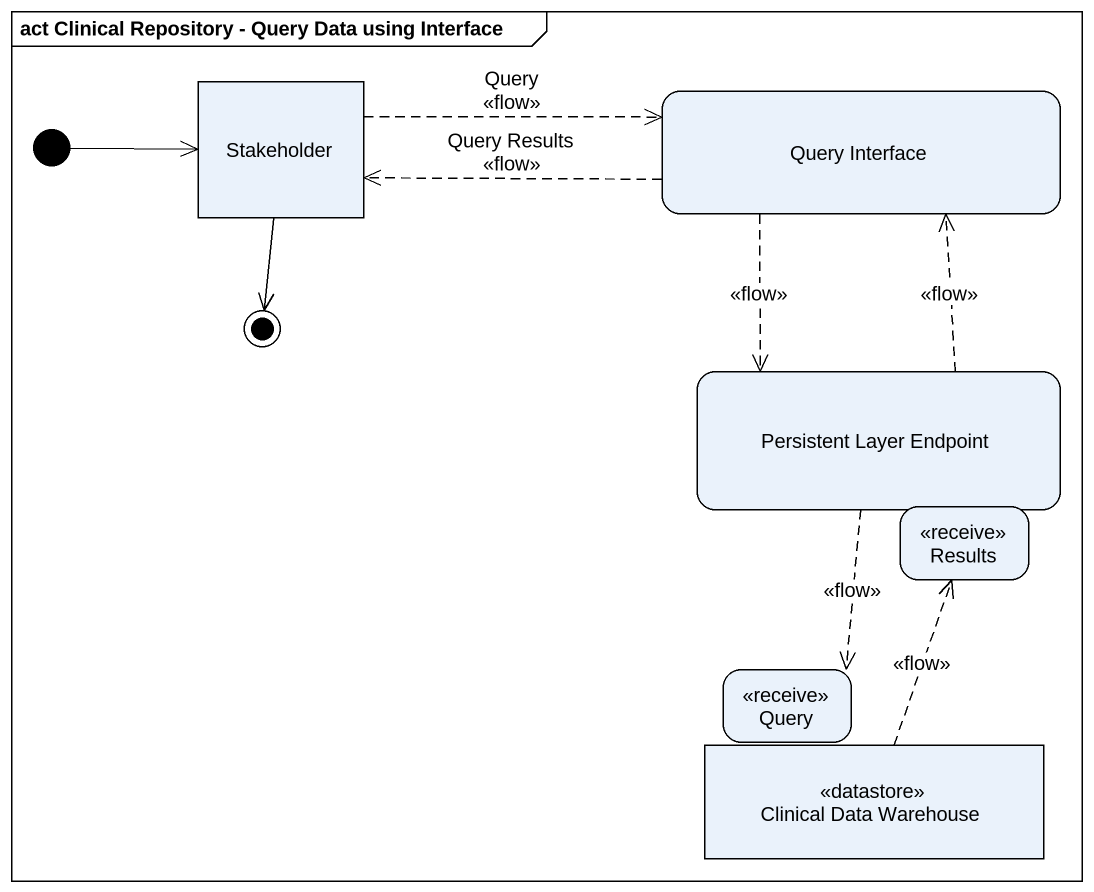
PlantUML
@startuml
mainframe act Clinical Repository - Query Data using Interface
hide empty description
state Stakeholder <<object>>
state "Query Interface" as Query_Interface
state "Persistent Layer Endpoint" as Persistent_Layer_Endpoint
state Results <<receive>>
state Query <<receive>>
state "Clinical Data Warehouse" as Clinical_Data_Warehouse <<datastore>>
[*] -right-> Stakeholder
Stakeholder -right[dashed]-> Query_Interface : Query\n<<flow>>
Query_Interface -left[dashed]-> Stakeholder : Query Results\n<<flow>>
Query_Interface -[dashed]-> Persistent_Layer_Endpoint : <<flow>>
Persistent_Layer_Endpoint -up[dashed]-> Query_Interface : <<flow>>
Persistent_Layer_Endpoint -[dashed]-> Query : <<flow>>
Clinical_Data_Warehouse -up[dashed]-> Results : <<flow>>
Stakeholder --> [*]
@enduml
